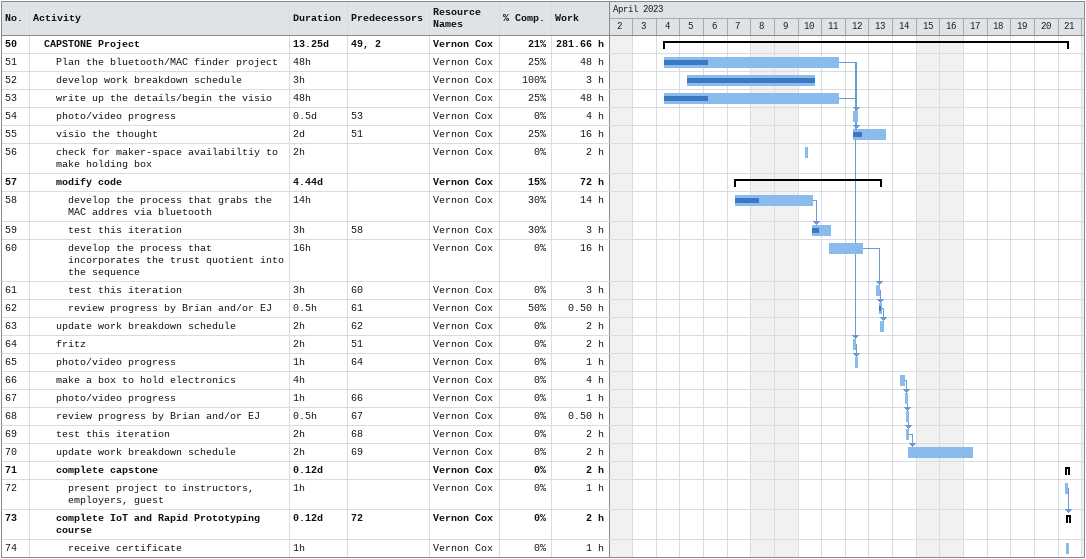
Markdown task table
| ID | Level | Task | Duration | Start | Finish | Predecessors | Resources | % complete | Work (h) |
|---|---|---|---|---|---|---|---|---|---|
| 50 | 2 | **CAPSTONE Project** | 13.25d | 2023-04-04 | 2023-04-21 | 49, 2 | Vernon Cox | 21 | 281.66 |
| 51 | 3 | Plan the bluetooth/MAC finder project | 48h | 2023-04-04 | 2023-04-11 |  | Vernon Cox | 25 | 48 |
| 52 | 3 | develop work breakdown schedule | 3h | 2023-04-05 | 2023-04-10 |  | Vernon Cox | 100 | 3 |
| 53 | 3 | write up the details/begin the visio | 48h | 2023-04-04 | 2023-04-11 |  | Vernon Cox | 25 | 48 |
| 54 | 3 | photo/video progress | 0.5d | 2023-04-12 | 2023-04-12 | 53 | Vernon Cox | 0 | 4 |
| 55 | 3 | visio the thought | 2d | 2023-04-12 | 2023-04-13 | 51 | Vernon Cox | 25 | 16 |
| 56 | 3 | check for maker-space availabiltiy to make holding box | 2h | 2023-04-10 | 2023-04-10 |  | Vernon Cox | 0 | 2 |
| 57 | 3 | **modify code** | 4.44d | 2023-04-07 | 2023-04-13 |  | Vernon Cox | 15 | 72 |
| 58 | 4 | develop the process that grabs the MAC addres via bluetooth | 14h | 2023-04-07 | 2023-04-10 |  | Vernon Cox | 30 | 14 |
| 59 | 4 | test this iteration | 3h | 2023-04-10 | 2023-04-11 | 58 | Vernon Cox | 30 | 3 |
| 60 | 4 | develop the process that incorporates the trust quotient into the sequence | 16h | 2023-04-11 | 2023-04-12 |  | Vernon Cox | 0 | 16 |
| 61 | 4 | test this iteration | 3h | 2023-04-13 | 2023-04-13 | 60 | Vernon Cox | 0 | 3 |
| 62 | 4 | review progress by Brian and/or EJ | 0.5h | 2023-04-13 | 2023-04-13 | 61 | Vernon Cox | 50 | 0.50 |
| 63 | 3 | update work breakdown schedule | 2h | 2023-04-13 | 2023-04-13 | 62 | Vernon Cox | 0 | 2 |
| 64 | 3 | fritz | 2h | 2023-04-12 | 2023-04-12 | 51 | Vernon Cox | 0 | 2 |
| 65 | 3 | photo/video progress | 1h | 2023-04-12 | 2023-04-12 | 64 | Vernon Cox | 0 | 1 |
| 66 | 3 | make a box to hold electronics | 4h | 2023-04-14 | 2023-04-14 |  | Vernon Cox | 0 | 4 |
| 67 | 3 | photo/video progress | 1h | 2023-04-14 | 2023-04-14 | 66 | Vernon Cox | 0 | 1 |
| 68 | 3 | review progress by Brian and/or EJ | 0.5h | 2023-04-14 | 2023-04-14 | 67 | Vernon Cox | 0 | 0.50 |
| 69 | 3 | test this iteration | 2h | 2023-04-14 | 2023-04-14 | 68 | Vernon Cox | 0 | 2 |
| 70 | 3 | update work breakdown schedule | 2h | 2023-04-14 | 2023-04-17 | 69 | Vernon Cox | 0 | 2 |
| 71 | 3 | **complete capstone** | 0.12d | 2023-04-21 | 2023-04-21 |  | Vernon Cox | 0 | 2 |
| 72 | 4 | present project to instructors, employers, guest | 1h | 2023-04-21 | 2023-04-21 |  | Vernon Cox | 0 | 1 |
| 73 | 3 | **complete IoT and Rapid Prototyping course** | 0.12d | 2023-04-21 | 2023-04-21 | 72 | Vernon Cox | 0 | 2 |
| 74 | 4 | receive certificate | 1h | 2023-04-21 | 2023-04-21 |  | Vernon Cox | 0 | 1 |
